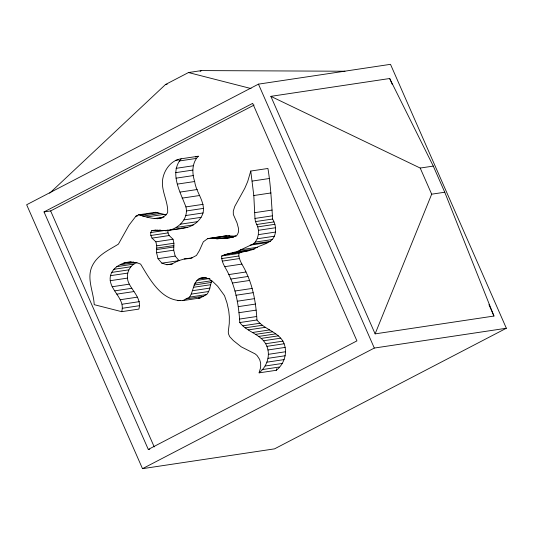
<?xml version="1.0" encoding="UTF-8"?>
<svg xmlns="http://www.w3.org/2000/svg" width="533" height="533" viewBox="0 0 533 533"><rect width="100%" height="100%" fill="white"/><g stroke="black" fill="none" stroke-linecap="round" stroke-linejoin="round"><path stroke-width="0.8" d="M224.013 254.781L237.058 251.556L253.295 243.927L255.24 242.095L257.239 238.784L258.338 234.653L258.412 230.303L257.772 226.871L255.454 221.601L254.967 218.437L253.808 195.531L250.757 171.046L267.926 168.468C270.717 185.198 271.484 202.174 272.623 219.023C275.648 224.193 276.594 230.542 274.408 236.206C270.844 244.127 260.69 244.314 254.221 248.978C243.834 253.162 231.962 252.009 221.695 255.987C221.148 262.822 226.418 268.532 228.83 274.568C236.072 289.472 238.824 306.142 239.79 322.558C247.152 332.405 262.209 334.311 266.92 346.35C270.631 355.771 266.886 366.677 259.105 372.86L276.267 370.288C284.975 363.573 288.226 350.914 282.93 341.14C276.767 331.319 263.882 329.094 256.953 319.98C255.993 303.563 253.235 286.894 245.993 271.99C243.588 265.96 238.311 260.244 238.864 253.415L241.183 252.209M192.393 257.772L184.218 258.998L178.015 260.837L171.746 264.095L166.882 264.728L161.845 263.155L158.028 258.672L156.562 252.749L156.749 245.8L155.863 241.829L152.012 238.118L150.852 235.479L150.659 232.581L151.732 230.636L155.816 230.023M179.008 260.584L175.19 256.093L173.725 250.17L173.911 243.221L173.032 239.25L169.181 235.539L168.022 232.901L167.822 230.003M166.196 214.866L155.636 212.274L138.467 214.852L135.922 216.178L129.113 225.039L118.399 244.147C109.072 249.897 98.205 254.687 92.775 264.854C85.813 277.633 93.621 291.518 94.214 304.676L121.697 311.672C125.288 299.619 111.903 291.824 110.244 280.691C108.772 269.225 121.064 262.049 131.105 261.916M121.697 311.672L138.86 309.1C141.838 299.486 133.443 291.977 129.299 284.169C124.875 276.254 128.38 265.587 137.014 262.476M165.443 230.822C177.169 230.183 189.042 219.276 185.924 206.904C180.467 192.306 169.034 173.052 181.147 158.794L198.309 156.222C191.807 162.891 191.9 173.165 194.672 181.513C196.017 192.373 205.471 201.714 203.053 212.947C200.794 219.989 194.672 225.206 187.696 227.311C175.81 229.95 163.838 230.936 151.732 230.636M123.743 263.022C129.319 262.283 135.395 261.616 140.632 264.121C150.133 279.785 161.646 301.505 182.819 300.612L189.561 297.108C194.265 290.318 193.013 277.347 204.399 277.48M182.819 300.612L199.988 298.034L206.724 294.529C210.169 290.625 209.989 285.228 211.894 280.678L194.732 283.25M259.105 372.86L260.65 367.41L260.65 363.06L259.638 359.429L257.033 355.471L255.134 353.885L241.262 346.856L233.321 340.534L229.703 336.663L228.424 333.758L228.284 331.726L229.277 323.431L229.35 316.762L228.764 310.979L227.018 303.03L224.5 295.628L217.657 286.248L213.253 282.017L209.089 278.926L205.312 277.746L201.947 277.846M276.267 370.288L276.714 368.729M250.757 171.046L247.678 181.566L244.8 188.276L234.733 206.484L233.294 211.088L233.334 214.486L237.045 222.927L238.464 228.264L238.591 231.742L237.352 234.886C228.344 240.143 217.511 238.151 207.637 238.664L203.339 241.789L199.329 250.73L196.457 255.447L190.661 258.458L184.218 258.998M375.119 333.871L431.677 194.185L420.204 168.055L270.857 96.346L375.119 333.871L493.958 316.042L444.749 192.226L433.276 166.096L389.69 78.518L270.857 96.346M49.696 193.179L165.543 84.487L188.489 72.548L201.561 70.583L344.951 71.229M181.147 158.794C171.266 160.206 164.411 169.467 162.738 178.868C160.719 190.574 168.388 201.301 167.648 212.72C160.786 223.034 147.834 216.984 138.467 214.852M200.128 71.329L201.561 70.583M258.458 84.141L26.65 204.752L142.504 468.667L274.542 448.859L506.35 328.248L390.496 64.333L258.458 84.141L374.313 348.056L506.35 328.248M44.032 211.921L252.662 103.369L356.93 340.887L148.301 449.446L44.032 211.921L50.635 210.928L254.101 105.061M142.504 468.667L374.313 348.056M195.398 157.015L198.309 156.222M236.226 236.199L226.452 235.799L207.637 238.664M165.543 84.487L167.175 84.241M175.31 160.386L178.582 159.9M179.161 160.999L196.331 158.421M176.043 168.341L193.206 165.763M175.663 172.652L192.833 170.08M176.057 178.162L193.219 175.59M177.509 184.085L194.672 181.513M252.136 181.087L269.298 178.508M180.107 192.08L197.27 189.501M182.079 198.143L199.242 195.564M420.204 168.055L433.276 166.096M253.808 195.531L270.971 192.953M185.924 206.904L203.093 204.332M140.799 215.105L157.961 212.534M135.922 216.178L137.554 215.932M142.704 216.092L159.867 213.52M186.43 210.948L203.593 208.37M146.802 216.964L163.964 214.393M154.23 218.543L164.037 217.071M157.035 218.757L161.939 218.024M185.89 215.525L203.053 212.947M183.985 219.896L201.154 217.324M254.941 212.634L272.11 210.062M180.467 224.2L197.63 221.628M154.317 230.516L157.581 230.029M176.283 227.458L193.446 224.886M157.935 230.356L160.386 229.989M150.659 232.581L164.55 230.496M170.527 229.883L187.696 227.311M254.967 218.437L272.136 215.858M150.852 235.479L168.022 232.901M431.677 194.185L444.749 192.226M255.454 221.601L272.623 219.023M152.012 238.118L169.181 235.539M256.726 224.5L273.895 221.921M155.863 241.829L173.032 239.25M257.772 226.871L274.935 224.3M258.412 230.303L275.574 227.731M156.749 245.8L173.911 243.221M209.289 238.378L226.452 235.799M212.614 238.404L229.776 235.826M216.744 238.957L233.907 236.386M156.682 248.118L173.851 245.54M221.382 238.584L234.46 236.625M227.051 238.131L230.323 237.638M231.955 237.398L233.587 237.152M156.649 249.557L173.811 246.979M258.338 234.653L275.501 232.075M156.562 252.749L173.725 250.17M257.239 238.784L274.408 236.206M255.24 242.095L272.41 239.517M127.074 262.576L131.165 261.963M253.295 243.927L270.458 241.356M131.205 262.343L133.656 261.976M158.028 258.672L175.19 256.093M250.164 245.147L267.326 242.575M120.465 264.728L135.175 262.522M116.754 266.653L133.923 264.082M240.376 249.83L257.546 247.252M113.776 269.332L130.945 266.76M237.058 251.556L254.221 248.978M161.845 263.155L179.648 260.59M232.368 253.048L249.531 250.47M227.811 253.994L244.973 251.416M111.53 272.436L128.7 269.858M221.695 255.987L238.864 253.415M166.882 264.728L172.605 263.868M221.568 258.592L238.731 256.013M110.491 275.674L127.66 273.103M222.314 261.123L239.477 258.545M110.244 280.691L127.407 278.119M224.746 266.667L241.909 264.088M112.137 286.747L129.299 284.169M114.702 290.851L131.864 288.273M199.016 278.899L206.378 277.8M228.83 274.568L245.993 271.99M196.85 280.405L209.929 278.439M116.787 294.136L133.956 291.558M230.796 279.052L247.965 276.474M193.945 285.055L211.115 282.477M193.486 287.294L210.648 284.722M120.211 299.733L137.374 297.154M232.535 283.016L249.704 280.438M192.786 290.658L209.955 288.087M122.177 304.216L139.346 301.645M191.48 294.083L208.65 291.511M189.561 297.108L206.724 294.529M234.966 291.011L252.129 288.44M122.284 308.281L139.446 305.702M186.084 298.913L203.246 296.341M177.902 300.712L180.354 300.339M235.899 295.269L253.062 292.697M237.205 301.232L254.368 298.66M238.391 306.628L255.554 304.057M238.924 312.711L256.087 310.133M239.484 319.08L256.653 316.509M239.79 322.558L256.953 319.98M242.848 325.803L260.017 323.231M245.1 327.848L262.269 325.277M248.305 329.887L265.467 327.315M252.415 332.505L269.578 329.934M255.387 334.404L272.55 331.826M258.585 336.436L275.754 333.865M261.203 338.415L278.373 335.843M263.588 340.747L280.751 338.175M265.76 343.712L282.93 341.14M266.92 346.35L284.082 343.778M267.946 349.981L285.108 347.409M268.445 354.318L285.615 351.74M267.986 358.323L285.148 355.751M266.94 362.174L284.102 359.595M265.227 366.011L282.39 363.433M261.983 369.635L279.152 367.064M148.301 449.446L149.766 449.219M198.349 298.067L199.988 298.034M181.16 228.157L182.612 228.244M188.489 72.548L251.063 88.565M389.69 78.518L392.361 84.607M488.941 304.623L493.958 316.042M50.635 210.928L154.23 446.927"/></g></svg>
